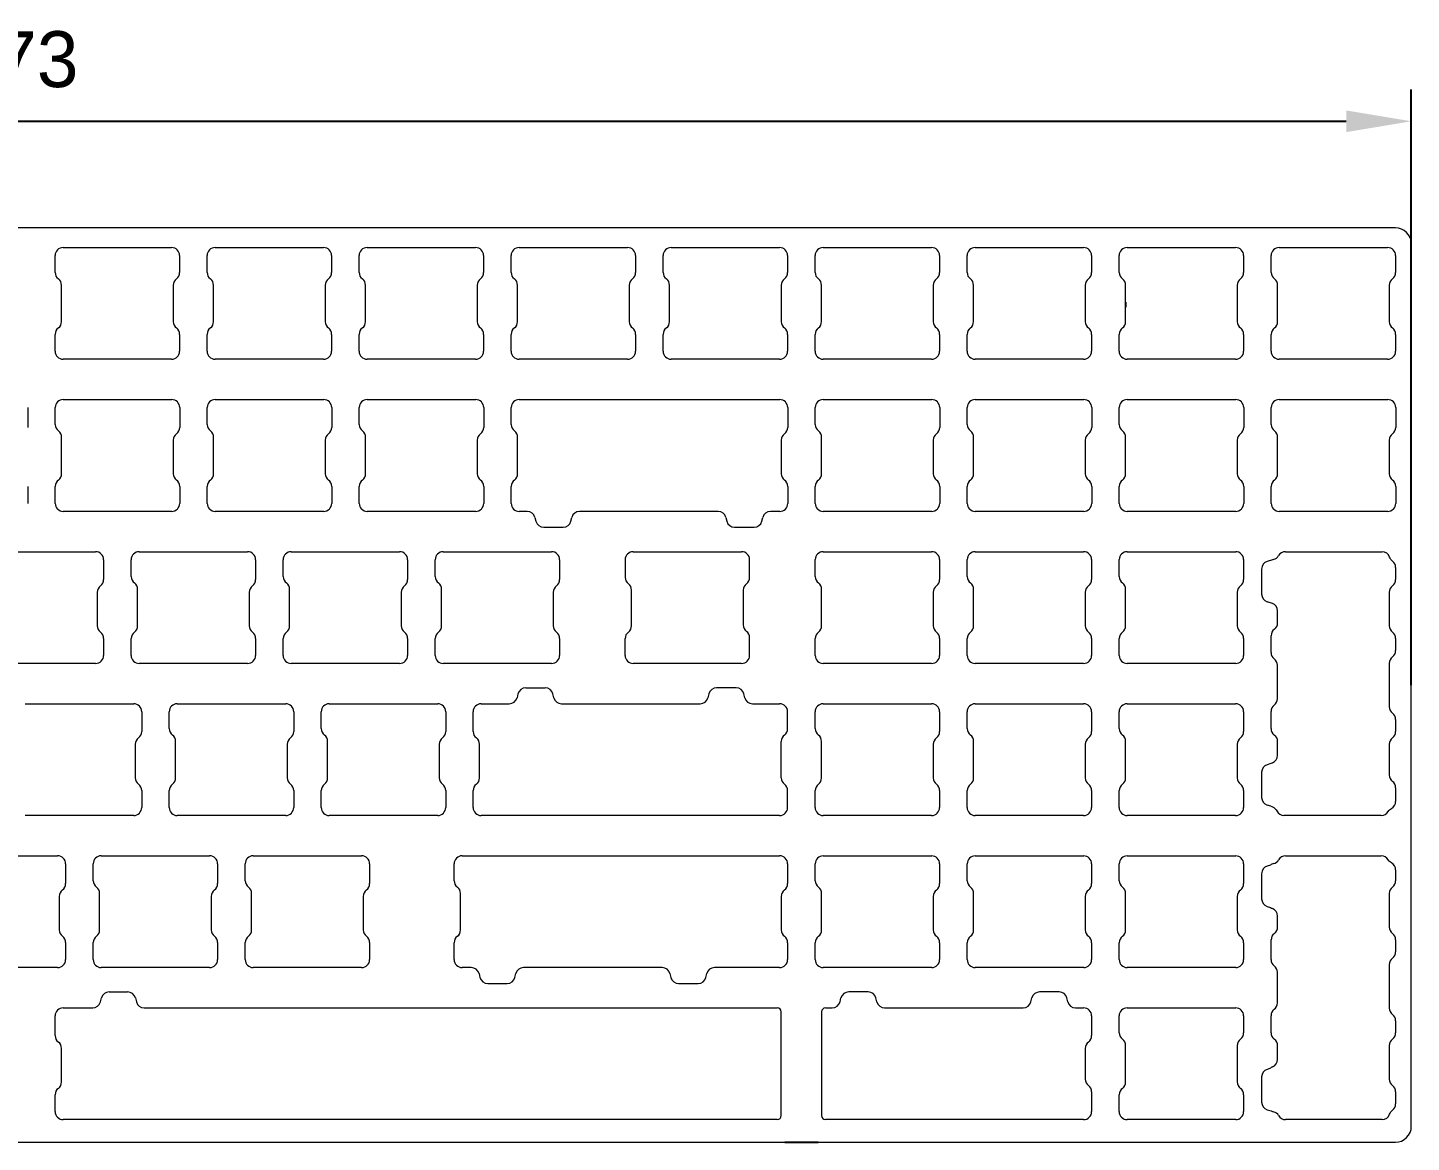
# Model space of a CAD drawing. Header units: millimetres. Extents: x 198 to 380, y 248 to 318.
# Drawn here: x 292.9 to 379.6, y 247.8 to 317.7 of the extents above; entities that cross this region are included whole.
import ezdxf

# ---------------------------------------------------------------- set-up
doc = ezdxf.new("R2010")
doc.units = ezdxf.units.MM
doc.header["$PDSIZE"] = -1
doc.linetypes.add('SLD-实线', pattern=[0])
doc.dimstyles.new('ISO-25', dxfattribs={"dimtxt": 2.5, "dimasz": 2.5, "dimexe": 1.25, "dimexo": 0.625, "dimtad": 1, "dimtxsty": 'Standard', "dimcen": 2.5, "dimadec": 0, "dimazin": 0, "dimtfac": 1, "dimtmove": 0, "dimatfit": 3, "dimfxl": 1, "dimarcsym": 0})

# ---------------------------------------------------------------- blocks, each defined once
blk = doc.blocks.new('*D1')
at = {"color": 0, "lineweight": -2, "transparency": 16777216}
for p, q in [((198.269, 285.957), (198.269, 313.796)), ((379.634, 276.482), (379.634, 313.796)), ((202.349, 311.796), (375.554, 311.796))]:
    blk.add_line(p, q, dxfattribs=at)
at = {"color": 0, "transparency": 16777216}
for points in [[(202.349, 312.476), (202.349, 311.116), (198.269, 311.796)], [(375.554, 312.476), (375.554, 311.116), (379.634, 311.796)]]:
    blk.add_solid(points, dxfattribs=at)
at = {"layer": 'Defpoints', "color": 0, "transparency": 16777216}
for p in [(379.634, 311.796), (198.269, 285.957), (379.634, 276.482)]:
    blk.add_point(p, dxfattribs=at)
at = {"color": 0, "transparency": 16777216, "insert": (288.952, 315.362), "char_height": 3.5, "attachment_point": 5}
blk.add_mtext('362,73', dxfattribs=at)

msp = doc.modelspace()

# ---------------------------------------------------------------- linework, layer by layer
at = {"color": 7, "linetype": 'SLD-实线', "lineweight": 15}
for p, q in [((378.6338, 305.1198), (199.2694, 305.1198)), ((295.1506, 303.889), (301.9502, 303.889)), ((304.6756, 303.889), (311.4752, 303.889)), ((314.2006, 303.889), (321.0002, 303.889)), ((323.7256, 303.889), (330.5252, 303.889)), ((333.2506, 303.889), (340.0502, 303.889)), ((342.7756, 303.889), (349.5752, 303.889)), ((352.3006, 303.889), (359.1002, 303.889)), ((361.8256, 303.889), (368.6252, 303.889)), ((371.3506, 303.889), (378.1502, 303.889)), ((379.6338, 248.8448), (379.6338, 304.1198)), ((294.6506, 302.3291), (294.6506, 303.389)), ((302.4502, 303.389), (302.4502, 302.3291)), ((304.1756, 302.3291), (304.1756, 303.389)), ((311.9752, 303.389), (311.9752, 302.3291)), ((313.7006, 302.3291), (313.7006, 303.389)), ((321.5002, 303.389), (321.5002, 302.3291)), ((323.2256, 302.3291), (323.2256, 303.389)), ((331.0252, 303.389), (331.0252, 302.3291)), ((332.7506, 302.3291), (332.7506, 303.389)), ((340.5502, 303.389), (340.5502, 302.3291)), ((342.2756, 302.3291), (342.2756, 303.389)), ((350.0752, 303.389), (350.0752, 302.3291)), ((351.8006, 302.3291), (351.8006, 303.389)), ((359.6002, 303.389), (359.6002, 302.3291)), ((361.3256, 302.3291), (361.3256, 303.389)), ((369.1252, 303.389), (369.1252, 302.3291)), ((370.8506, 302.3291), (370.8506, 303.389)), ((378.6502, 303.389), (378.6502, 302.3291)), ((295.0512, 299.2499), (295.0512, 301.5287)), ((302.0496, 301.5287), (302.0496, 299.2499)), ((304.5762, 299.2499), (304.5762, 301.5287)), ((311.5746, 301.5287), (311.5746, 299.2499)), ((314.1012, 299.2499), (314.1012, 301.5287)), ((321.0996, 301.5287), (321.0996, 299.2499)), ((323.6262, 299.2499), (323.6262, 301.5287)), ((330.6246, 301.5287), (330.6246, 299.2499)), ((333.1512, 299.2499), (333.1512, 301.5287)), ((340.1496, 301.5287), (340.1496, 299.2499)), ((342.6762, 299.2499), (342.6762, 301.5287)), ((349.6746, 301.5287), (349.6746, 299.2499)), ((352.2012, 299.2499), (352.2012, 301.5287)), ((359.1996, 301.5287), (359.1996, 299.2499)), ((361.7262, 300.4755), (361.7262, 301.5287)), ((368.7246, 301.5287), (368.7246, 299.2499)), ((371.2512, 299.2499), (371.2512, 301.5287)), ((378.2496, 301.5287), (378.2496, 299.2499)), ((361.7262, 299.2499), (361.7262, 300.1631)), ((294.6506, 297.389), (294.6506, 298.4495)), ((302.4502, 298.4495), (302.4502, 297.389)), ((304.1756, 297.389), (304.1756, 298.4495)), ((311.9752, 298.4495), (311.9752, 297.389)), ((313.7006, 297.389), (313.7006, 298.4495)), ((321.5002, 298.4495), (321.5002, 297.389)), ((323.2256, 297.389), (323.2256, 298.4495)), ((331.0252, 298.4495), (331.0252, 297.389)), ((332.7506, 297.389), (332.7506, 298.4495)), ((340.5502, 298.4495), (340.5502, 297.389)), ((342.2756, 297.389), (342.2756, 298.4495)), ((350.0752, 298.4495), (350.0752, 297.389)), ((351.8006, 297.389), (351.8006, 298.4495)), ((359.6002, 298.4495), (359.6002, 297.389)), ((361.3256, 297.389), (361.3256, 298.4495)), ((369.1252, 298.4495), (369.1252, 297.389)), ((370.8506, 297.389), (370.8506, 298.4495)), ((378.6502, 298.4495), (378.6502, 297.389)), ((301.9502, 296.889), (295.1506, 296.889)), ((311.4752, 296.889), (304.6756, 296.889)), ((321.0002, 296.889), (314.2006, 296.889)), ((330.5252, 296.889), (323.7256, 296.889)), ((340.0502, 296.889), (333.2506, 296.889)), ((349.5752, 296.889), (342.7756, 296.889)), ((359.1002, 296.889), (352.3006, 296.889)), ((368.6252, 296.889), (361.8256, 296.889)), ((378.1502, 296.889), (371.3506, 296.889)), ((295.1549, 294.3644), (301.9545, 294.3644)), ((304.6799, 294.3644), (311.4795, 294.3644)), ((314.2049, 294.3644), (321.0045, 294.3644)), ((323.7299, 294.3644), (340.0545, 294.3644)), ((342.7799, 294.3644), (349.5795, 294.3644)), ((352.3049, 294.3644), (359.1045, 294.3644)), ((361.8299, 294.3644), (368.6295, 294.3644)), ((371.3549, 294.3644), (378.1545, 294.3644)), ((292.9295, 293.8645), (292.9295, 292.624)), ((294.6549, 292.8045), (294.6549, 293.8644)), ((302.4545, 293.8644), (302.4545, 292.624)), ((304.1799, 292.8045), (304.1799, 293.8645)), ((311.9795, 293.8644), (311.9795, 292.624)), ((313.7049, 292.8045), (313.7049, 293.8645)), ((321.5045, 293.8644), (321.5045, 292.624)), ((323.2299, 292.8045), (323.2299, 293.8644)), ((340.5545, 293.8644), (340.5545, 292.624)), ((342.2799, 292.8045), (342.2799, 293.8645)), ((350.0795, 293.8644), (350.0795, 292.624)), ((351.8049, 292.8045), (351.8049, 293.8644)), ((359.6045, 293.8644), (359.6045, 292.624)), ((361.3299, 292.8045), (361.3299, 293.8645)), ((369.1295, 293.8645), (369.1295, 292.624)), ((370.8549, 292.8045), (370.8549, 293.8645)), ((378.6545, 293.8644), (378.6545, 292.624)), ((295.0555, 289.7254), (295.0555, 292.0041)), ((302.0555, 291.8248), (302.0555, 289.7245)), ((304.5805, 289.7254), (304.5805, 292.0041)), ((311.5805, 291.8248), (311.5805, 289.7245)), ((314.1055, 289.7254), (314.1055, 292.0041)), ((321.1055, 291.8248), (321.1055, 289.7245)), ((323.6305, 289.7254), (323.6305, 292.0041)), ((340.1555, 291.8248), (340.1555, 289.7245)), ((342.6805, 289.7254), (342.6805, 292.0041)), ((349.6805, 291.8248), (349.6805, 289.7245)), ((352.2055, 289.7254), (352.2055, 292.0041)), ((359.2055, 291.8248), (359.2055, 289.7245)), ((361.7305, 289.7254), (361.7305, 292.0041)), ((368.7305, 291.8248), (368.7305, 289.7245)), ((371.2555, 289.7254), (371.2555, 292.0041)), ((378.2555, 291.8248), (378.2555, 289.7245)), ((292.9295, 288.9253), (292.9295, 287.8644)), ((294.6549, 287.8644), (294.6549, 288.9249)), ((302.4545, 288.9253), (302.4545, 287.8644)), ((304.1799, 287.8644), (304.1799, 288.9249)), ((311.9795, 288.9253), (311.9795, 287.8644)), ((313.7049, 287.8644), (313.7049, 288.9249)), ((321.5045, 288.9253), (321.5045, 287.8644)), ((323.2299, 287.8644), (323.2299, 288.9249)), ((340.5545, 288.9253), (340.5545, 287.8644)), ((342.2799, 287.8644), (342.2799, 288.9249)), ((350.0795, 288.9253), (350.0795, 287.8644)), ((351.8049, 287.8644), (351.8049, 288.9249)), ((359.6045, 288.9253), (359.6045, 287.8644)), ((361.3299, 287.8644), (361.3299, 288.9249)), ((369.1295, 288.9253), (369.1295, 287.8644)), ((370.8549, 287.8644), (370.8549, 288.9249)), ((378.6545, 288.9253), (378.6545, 287.8644)), ((301.9545, 287.3644), (295.1549, 287.3644)), ((311.4795, 287.3644), (304.6799, 287.3644)), ((321.0045, 287.3644), (314.2049, 287.3644)), ((324.2338, 287.3642), (323.7304, 287.3644)), ((336.1984, 287.3644), (327.5146, 287.3644)), ((340.0541, 287.3644), (339.4792, 287.3642)), ((349.5795, 287.3644), (342.7799, 287.3644)), ((359.1045, 287.3644), (352.3049, 287.3644)), ((368.6295, 287.3644), (361.8299, 287.3644)), ((378.1545, 287.3644), (371.3549, 287.3644)), ((324.7187, 286.9855), (324.7794, 286.7427)), ((325.2644, 286.364), (326.4837, 286.364)), ((326.9687, 286.7427), (327.0295, 286.9857)), ((336.6835, 286.9857), (336.7442, 286.7427)), ((337.2293, 286.364), (338.4485, 286.364)), ((338.9336, 286.7427), (338.9943, 286.9855)), ((290.3897, 284.8371), (297.1893, 284.8371)), ((299.9147, 284.8371), (306.7143, 284.8371)), ((309.4397, 284.8371), (316.2393, 284.8371)), ((318.9647, 284.8371), (325.7643, 284.8371)), ((330.8698, 284.839), (337.6698, 284.839)), ((342.7769, 284.8389), (349.5764, 284.8389)), ((352.3019, 284.8389), (359.1014, 284.8389)), ((361.8268, 284.8389), (368.6264, 284.8389)), ((371.7514, 284.839), (377.8008, 284.839)), ((297.6892, 284.3371), (297.6892, 283.0967)), ((299.4147, 283.2772), (299.4147, 284.3371)), ((307.2142, 284.3371), (307.2142, 283.0967)), ((308.9397, 283.2772), (308.9397, 284.3371)), ((316.7392, 284.3371), (316.7392, 283.0967)), ((318.4647, 283.2772), (318.4647, 284.3371)), ((326.2642, 284.3371), (326.2642, 283.0967)), ((330.3698, 284.339), (330.3698, 283.2289)), ((338.1698, 283.2289), (338.1698, 284.339)), ((342.2769, 283.2789), (342.2769, 284.3389)), ((350.0764, 284.3389), (350.0764, 283.0985)), ((351.8019, 283.2789), (351.8019, 284.3389)), ((359.6014, 284.3388), (359.6014, 283.0985)), ((361.3269, 283.2789), (361.3269, 284.3389)), ((369.1264, 284.3388), (369.1264, 283.0985)), ((370.2514, 283.7537), (370.2514, 282.1804)), ((370.9315, 284.3313), (370.6056, 284.2319)), ((378.6515, 283.849), (378.6515, 283.0997)), ((297.2903, 282.2975), (297.2903, 280.1971)), ((299.8153, 280.198), (299.8153, 282.4768)), ((306.8153, 282.2975), (306.8153, 280.1971)), ((309.3403, 280.198), (309.3403, 282.4768)), ((316.3403, 282.2975), (316.3403, 280.1971)), ((318.8653, 280.198), (318.8653, 282.4768)), ((325.8653, 282.2975), (325.8653, 280.1971)), ((330.7698, 280.1987), (330.7698, 282.4289)), ((337.7698, 282.4289), (337.7698, 280.2487)), ((342.6774, 280.1998), (342.6774, 282.4785)), ((349.6774, 282.2992), (349.6774, 280.1989)), ((352.2024, 280.1998), (352.2024, 282.4785)), ((359.2024, 282.2992), (359.2024, 280.1989)), ((361.7274, 280.1998), (361.7274, 282.4785)), ((368.7274, 282.2992), (368.7274, 280.1989)), ((378.2515, 282.2997), (378.2515, 280.1991)), ((370.9315, 281.6027), (370.6056, 281.7021)), ((371.2514, 280.3789), (371.2514, 281.1363)), ((297.6892, 279.3979), (297.6892, 278.3371)), ((299.4147, 278.3371), (299.4147, 279.3976)), ((307.2142, 279.3979), (307.2142, 278.3371)), ((308.9397, 278.3371), (308.9397, 279.3976)), ((316.7392, 279.3979), (316.7392, 278.3371)), ((318.4647, 278.3371), (318.4647, 279.3976)), ((326.2642, 279.3979), (326.2642, 278.3371)), ((330.3698, 278.3386), (330.3698, 279.3987)), ((338.1698, 278.3386), (338.1698, 279.4487)), ((342.2769, 278.3388), (342.2769, 279.3993)), ((350.0764, 279.3997), (350.0764, 278.3388)), ((351.8019, 278.3388), (351.8019, 279.3993)), ((359.6014, 279.3997), (359.6014, 278.3388)), ((361.3269, 278.3388), (361.3269, 279.3993)), ((369.1264, 279.3997), (369.1264, 278.3388)), ((370.8457, 278.5167), (370.85, 279.5708)), ((378.6515, 279.3991), (378.6515, 278.6494)), ((297.1892, 277.8371), (290.3897, 277.8371)), ((306.7142, 277.8371), (299.9147, 277.8371)), ((316.2392, 277.8371), (309.4397, 277.8371)), ((325.7642, 277.8371), (318.9647, 277.8371)), ((337.6698, 277.8386), (330.8698, 277.8386)), ((349.5764, 277.8388), (342.7768, 277.8388)), ((359.1014, 277.8388), (352.3018, 277.8388)), ((368.6264, 277.8388), (361.8269, 277.8388)), ((371.2438, 275.6264), (371.2438, 277.7257)), ((378.2515, 277.8494), (378.2515, 275.1248)), ((323.653, 275.9352), (323.5924, 275.6926)), ((324.1381, 276.3139), (325.3573, 276.3139)), ((325.903, 275.6926), (325.8424, 275.9352)), ((335.618, 275.9352), (335.5574, 275.6926)), ((337.3223, 276.3139), (336.1031, 276.3139)), ((337.868, 275.6926), (337.8074, 275.9352)), ((292.7735, 275.3145), (299.5731, 275.3145)), ((302.2985, 275.3145), (309.0981, 275.3145)), ((311.8235, 275.3145), (318.6231, 275.3145)), ((321.3448, 275.3139), (323.1073, 275.3139)), ((326.3881, 275.3139), (335.0723, 275.3139)), ((338.3531, 275.3139), (340.0514, 275.3139)), ((342.7758, 275.3136), (349.5753, 275.3136)), ((352.3008, 275.3136), (359.1003, 275.3136)), ((361.8258, 275.3136), (368.6253, 275.3136)), ((300.073, 274.8145), (300.073, 273.5741)), ((301.7985, 273.7546), (301.7985, 274.8145)), ((309.598, 274.8145), (309.598, 273.5741)), ((311.3235, 273.7546), (311.3235, 274.8145)), ((319.123, 274.8145), (319.123, 273.5741)), ((320.8448, 273.5742), (320.8448, 274.8139)), ((340.5514, 273.7538), (340.5514, 274.8139)), ((342.2758, 273.7537), (342.2758, 274.8136)), ((350.0753, 274.8136), (350.0753, 273.5732)), ((351.8008, 273.7537), (351.8008, 274.8136)), ((359.6003, 274.8136), (359.6003, 273.5732)), ((361.3258, 273.7537), (361.3258, 274.8136)), ((369.1253, 274.8136), (369.1253, 273.5732)), ((370.8437, 273.7562), (370.8437, 274.8263)), ((378.6515, 274.3248), (378.6515, 273.5748)), ((299.6741, 272.7749), (299.6741, 270.6745)), ((302.1991, 270.6754), (302.1991, 272.9541)), ((309.1991, 272.7749), (309.1991, 270.6745)), ((311.7241, 270.6754), (311.7241, 272.9541)), ((318.7241, 272.7749), (318.7241, 270.6745)), ((321.2443, 270.6736), (321.2443, 272.7746)), ((340.1514, 270.6739), (340.1514, 272.9538)), ((342.6764, 270.6745), (342.6764, 272.9533)), ((349.6764, 272.774), (349.6764, 270.6736)), ((352.2014, 270.6745), (352.2014, 272.9533)), ((359.2014, 272.774), (359.2014, 270.6736)), ((361.7264, 270.6745), (361.7264, 272.9533)), ((368.7264, 272.774), (368.7264, 270.6736)), ((371.2514, 272.0839), (371.2514, 272.9504)), ((378.2515, 272.7749), (378.2515, 270.854)), ((370.8361, 271.5682), (370.6056, 271.498)), ((370.2514, 271.0197), (370.2514, 269.4464)), ((300.073, 269.8753), (300.073, 268.8144)), ((301.7985, 268.8145), (301.7985, 269.875)), ((309.598, 269.8753), (309.598, 268.8144)), ((311.3235, 268.8145), (311.3235, 269.875)), ((319.123, 269.8753), (319.123, 268.8145)), ((320.8448, 268.8138), (320.8448, 269.874)), ((340.5514, 268.8138), (340.5514, 269.8739)), ((342.2758, 268.8136), (342.2758, 269.8741)), ((350.0753, 269.8744), (350.0753, 268.8136)), ((351.8008, 268.8136), (351.8008, 269.8741)), ((359.6003, 269.8744), (359.6003, 268.8135)), ((361.3258, 268.8136), (361.3258, 269.8741)), ((369.1253, 269.8744), (369.1253, 268.8136)), ((378.6515, 270.0541), (378.6515, 269.1997)), ((370.8361, 268.8979), (370.6056, 268.9681)), ((299.5731, 268.3145), (292.7735, 268.3145)), ((309.0981, 268.3145), (302.2985, 268.3145)), ((318.623, 268.3145), (311.8235, 268.3145)), ((340.0514, 268.3138), (321.3448, 268.3138)), ((349.5753, 268.3136), (342.7758, 268.3136)), ((359.1003, 268.3136), (352.3008, 268.3136)), ((368.6253, 268.3136), (361.8258, 268.3136)), ((377.7515, 268.3148), (371.653, 268.3148)), ((288.0089, 265.7895), (294.8084, 265.7895)), ((297.5339, 265.7895), (304.3334, 265.7895)), ((307.0589, 265.7895), (313.8584, 265.7895)), ((320.1542, 265.7889), (340.0515, 265.7889)), ((342.7778, 265.7875), (349.5774, 265.7875)), ((352.3028, 265.7875), (359.1024, 265.7875)), ((361.8278, 265.7875), (368.6273, 265.7875)), ((371.7514, 265.7889), (377.7515, 265.7889)), ((295.3084, 265.2895), (295.3084, 264.0491)), ((297.0339, 264.2296), (297.0339, 265.2896)), ((304.8334, 265.2895), (304.8334, 264.0491)), ((306.5589, 264.2296), (306.5589, 265.2895)), ((314.3584, 265.2895), (314.3584, 264.0491)), ((319.6542, 264.2295), (319.6542, 265.2889)), ((340.5515, 265.2889), (340.5515, 264.0497)), ((342.2778, 264.2276), (342.2778, 265.2875)), ((350.0773, 265.2875), (350.0773, 264.0471)), ((351.8028, 264.2276), (351.8028, 265.2875)), ((359.6023, 265.2875), (359.6023, 264.0471)), ((361.3278, 264.2276), (361.3278, 265.2875)), ((369.1273, 265.2875), (369.1273, 264.0471)), ((370.2514, 264.6702), (370.2514, 263.0969)), ((370.8038, 265.2089), (370.6056, 265.1485)), ((378.6515, 264.9042), (378.6515, 264.2295)), ((294.9095, 263.2499), (294.9095, 261.1496)), ((297.4345, 261.1505), (297.4345, 263.4292)), ((304.4345, 263.2499), (304.4345, 261.1496)), ((306.9595, 261.1505), (306.9595, 263.4292)), ((313.9595, 263.2499), (313.9595, 261.1496)), ((320.0542, 261.1491), (320.0542, 263.4295)), ((340.1515, 263.2497), (340.1515, 261.1491)), ((342.6784, 261.1484), (342.6784, 263.4271)), ((349.6784, 263.2479), (349.6784, 261.1475)), ((352.2034, 261.1484), (352.2034, 263.4271)), ((359.2034, 263.2479), (359.2034, 261.1475)), ((361.7284, 261.1484), (361.7284, 263.4271)), ((368.7284, 263.2479), (368.7284, 261.1475)), ((378.2515, 263.4295), (378.2515, 261.3289)), ((370.6056, 262.6186), (370.8038, 262.5582)), ((371.2514, 261.3291), (371.2514, 262.0193)), ((295.3084, 260.3504), (295.3084, 259.2895)), ((297.0339, 259.2895), (297.0339, 260.35)), ((304.8334, 260.3504), (304.8334, 259.2895)), ((306.5589, 259.2895), (306.5589, 260.35)), ((314.3584, 260.3504), (314.3584, 259.2895)), ((319.6542, 259.2889), (319.6542, 260.3491)), ((340.5515, 260.3491), (340.5515, 259.289)), ((342.2778, 259.2875), (342.2778, 260.348)), ((350.0773, 260.3483), (350.0773, 259.2874)), ((351.8028, 259.2875), (351.8028, 260.348)), ((359.6023, 260.3483), (359.6023, 259.2874)), ((361.3278, 259.2875), (361.3278, 260.348)), ((369.1273, 260.3483), (369.1273, 259.2874)), ((370.8449, 259.2851), (370.85, 260.5195)), ((378.6515, 260.5289), (378.6515, 259.7793)), ((294.8084, 258.7895), (288.0089, 258.7895)), ((304.3334, 258.7895), (297.5339, 258.7895)), ((313.8584, 258.7895), (307.0589, 258.7895)), ((320.7261, 258.789), (320.1542, 258.789)), ((321.2112, 258.4102), (321.2718, 258.1677)), ((323.4612, 258.1677), (323.5218, 258.4102)), ((332.691, 258.789), (324.0069, 258.789)), ((333.176, 258.4102), (333.2367, 258.1677)), ((335.426, 258.1677), (335.4867, 258.4102)), ((340.0515, 258.789), (335.9717, 258.789)), ((349.5773, 258.7875), (342.7778, 258.7875)), ((359.1023, 258.7875), (352.3028, 258.7875)), ((368.6273, 258.7875), (361.8278, 258.7875)), ((371.2438, 256.5764), (371.2438, 258.4951)), ((378.2515, 258.9793), (378.2515, 256.2546)), ((321.7569, 257.789), (322.9761, 257.789)), ((333.7217, 257.789), (334.941, 257.789)), ((297.4863, 256.6348), (297.556, 256.8943)), ((298.0389, 257.2646), (299.1937, 257.2646)), ((299.6766, 256.8943), (299.7463, 256.6348)), ((343.8337, 256.6433), (343.8942, 256.8853)), ((345.5985, 257.2641), (344.3793, 257.2641)), ((346.1441, 256.6433), (346.0836, 256.8853)), ((355.7986, 256.6433), (355.8591, 256.8853)), ((357.5634, 257.2641), (356.3441, 257.2641)), ((358.1089, 256.6433), (358.0484, 256.8853)), ((295.1512, 256.2646), (297.0034, 256.2646)), ((300.2292, 256.2646), (339.903, 256.2646)), ((340.153, 249.5145), (340.153, 256.0146)), ((342.6749, 256.0146), (342.6749, 249.5145)), ((342.9249, 256.2646), (343.3487, 256.2646)), ((346.6292, 256.2646), (355.3135, 256.2646)), ((358.594, 256.2646), (359.1015, 256.2646)), ((361.8263, 256.2646), (368.6265, 256.2646)), ((294.6512, 254.5247), (294.6512, 255.7646)), ((359.6015, 255.7646), (359.6015, 254.5247)), ((361.3263, 254.7045), (361.3263, 255.7646)), ((369.1265, 255.7646), (369.1265, 254.7045)), ((370.8437, 254.7061), (370.8437, 255.7763)), ((378.6515, 255.4546), (378.6515, 254.7046)), ((295.0512, 251.6241), (295.0512, 253.7247)), ((359.2015, 253.7247), (359.2015, 251.8039)), ((361.7262, 251.6241), (361.7262, 253.9045)), ((368.7265, 253.9045), (368.7265, 251.6241)), ((371.2514, 253.034), (371.2514, 253.9004)), ((378.2515, 253.9046), (378.2515, 251.804)), ((370.7675, 252.4638), (370.6056, 252.4145)), ((370.2514, 251.9362), (370.2514, 250.3629)), ((294.6512, 249.7645), (294.6512, 250.8241)), ((359.6015, 251.0039), (359.6015, 249.7645)), ((361.3263, 249.7645), (361.3263, 250.8241)), ((369.1265, 250.8241), (369.1265, 249.7645)), ((378.6515, 251.004), (378.6515, 250.2549)), ((370.6056, 249.8847), (370.8597, 249.8072)), ((339.903, 249.2645), (295.1512, 249.2645)), ((359.1015, 249.2645), (342.9249, 249.2645)), ((368.6265, 249.2645), (361.8263, 249.2645)), ((377.8007, 249.2648), (371.7514, 249.2648)), ((278.0629, 247.8448), (340.3702, 247.8448)), ((342.4702, 247.8448), (378.6338, 247.8448))]:
    msp.add_line(p, q, dxfattribs=at)
for p, q in [((361.7262, 300.4755), (361.7262, 300.1631)), ((340.3702, 247.8448), (342.4702, 247.8448))]:
    msp.add_line(p, q)
for centre, radius, start, end in [((378.6338, 304.1198), 1, 0, 90), ((295.1506, 303.389), 0.5, 90.000185, 179.99862), ((301.9502, 303.389), 0.5, 0.001713, 89.998619), ((304.6756, 303.389), 0.5, 90.000185, 179.99586), ((311.4752, 303.389), 0.5, 0.000186, 89.998619), ((314.2006, 303.389), 0.5, 90.000185, 179.99862), ((321.0002, 303.389), 0.5, 0.000186, 89.998619), ((323.7256, 303.389), 0.5, 90.000185, 179.99862), ((330.5252, 303.389), 0.5, 0.001713, 89.995856), ((333.2506, 303.389), 0.5, 90.000185, 179.99862), ((340.0502, 303.389), 0.5, 0.000186, 89.995856), ((342.7756, 303.389), 0.5, 90.000185, 179.99586), ((349.5752, 303.389), 0.5, 0.001713, 89.995856), ((352.3006, 303.389), 0.5, 90.001707, 179.99586), ((359.1002, 303.389), 0.5, 0.000186, 89.998619), ((361.8256, 303.389), 0.5, 90.001707, 179.99586), ((368.6252, 303.389), 0.5, 0.000186, 89.995856), ((371.3506, 303.389), 0.5, 90.000185, 179.99862), ((378.1502, 303.389), 0.5, 0.000186, 89.995856), ((295.1506, 302.3291), 0.5, 180, 233.17154), ((294.5512, 301.5287), 0.5, 0, 53.17154), ((302.5496, 301.5287), 0.5, 126.82846, 180), ((301.9502, 302.3291), 0.5, 306.82846, 0), ((304.6756, 302.3291), 0.5, 180, 233.17154), ((304.0762, 301.5287), 0.5, 0, 53.17154), ((312.0746, 301.5287), 0.5, 126.82846, 180), ((311.4752, 302.3291), 0.5, 306.82846, 0), ((314.2006, 302.3291), 0.5, 180, 233.17154), ((313.6012, 301.5287), 0.5, 0, 53.17154), ((321.5996, 301.5287), 0.5, 126.82846, 180), ((321.0002, 302.3291), 0.5, 306.82846, 0), ((323.7256, 302.3291), 0.5, 180, 233.17154), ((323.1262, 301.5287), 0.5, 0, 53.17154), ((331.1246, 301.5287), 0.5, 126.82846, 180), ((330.5252, 302.3291), 0.5, 306.82846, 0), ((333.2506, 302.3291), 0.5, 180, 233.17154), ((332.6512, 301.5287), 0.5, 0, 53.17154), ((340.6496, 301.5287), 0.5, 126.82846, 180), ((340.0502, 302.3291), 0.5, 306.82846, 0), ((342.7756, 302.3291), 0.5, 180, 233.17154), ((342.1762, 301.5287), 0.5, 0, 53.17154), ((350.1746, 301.5287), 0.5, 126.82846, 180), ((349.5752, 302.3291), 0.5, 306.82846, 0), ((352.3006, 302.3291), 0.5, 180, 233.17154), ((351.7012, 301.5287), 0.5, 0, 53.17154), ((359.6996, 301.5287), 0.5, 126.82846, 180), ((359.1002, 302.3291), 0.5, 306.82846, 0), ((361.8256, 302.3291), 0.5, 180, 233.17154), ((361.2262, 301.5287), 0.5, 0, 53.17154), ((369.2246, 301.5287), 0.5, 126.82846, 180), ((368.6252, 302.3291), 0.5, 306.82846, 0), ((371.3506, 302.3291), 0.5, 180, 233.17154), ((370.7512, 301.5287), 0.5, 0, 53.17154), ((378.7496, 301.5287), 0.5, 126.82846, 180), ((378.1502, 302.3291), 0.5, 306.82846, 0), ((294.5512, 299.2499), 0.5, 306.82846, 0), ((302.5496, 299.2499), 0.5, 180, 233.17154), ((304.0762, 299.2499), 0.5, 306.82846, 0), ((312.0746, 299.2499), 0.5, 180, 233.17154), ((313.6012, 299.2499), 0.5, 306.82846, 0), ((321.5996, 299.2499), 0.5, 180, 233.17154), ((323.1262, 299.2499), 0.5, 306.82846, 0), ((331.1246, 299.2499), 0.5, 180, 233.17154), ((332.6512, 299.2499), 0.5, 306.82846, 0), ((340.6496, 299.2499), 0.5, 180, 233.17154), ((342.1762, 299.2499), 0.5, 306.82846, 0), ((350.1746, 299.2499), 0.5, 180, 233.17154), ((351.7012, 299.2499), 0.5, 306.82846, 0), ((359.6996, 299.2499), 0.5, 180, 233.17154), ((361.2262, 299.2499), 0.5, 306.82846, 0), ((369.2246, 299.2499), 0.5, 180, 233.17154), ((370.7512, 299.2499), 0.5, 306.82846, 0), ((378.7496, 299.2499), 0.5, 180, 233.17154), ((295.1506, 298.4495), 0.5, 126.82846, 180), ((301.9502, 298.4495), 0.5, 0, 53.17154), ((304.6756, 298.4495), 0.5, 126.82846, 180), ((311.4752, 298.4495), 0.5, 0, 53.17154), ((314.2006, 298.4495), 0.5, 126.82846, 180), ((321.0002, 298.4495), 0.5, 0, 53.17154), ((323.7256, 298.4495), 0.5, 126.82846, 180), ((330.5252, 298.4495), 0.5, 0, 53.17154), ((333.2506, 298.4495), 0.5, 126.82846, 180), ((340.0502, 298.4495), 0.5, 0, 53.17154), ((342.7756, 298.4495), 0.5, 126.82846, 180), ((349.5752, 298.4495), 0.5, 0, 53.17154), ((352.3006, 298.4495), 0.5, 126.82846, 180), ((359.1002, 298.4495), 0.5, 0, 53.17154), ((361.8256, 298.4495), 0.5, 126.82846, 180), ((368.6252, 298.4495), 0.5, 0, 53.17154), ((371.3506, 298.4495), 0.5, 126.82846, 180), ((378.1502, 298.4495), 0.5, 0, 53.17154), ((295.1506, 297.389), 0.5, 180.001706, 269.995863), ((301.9502, 297.389), 0.5, 270.000185, 359.998621), ((304.6756, 297.389), 0.5, 180.000142, 269.998621), ((311.4752, 297.389), 0.5, 270.000185, 359.998621), ((314.2006, 297.389), 0.5, 180.000142, 269.995863), ((321.0002, 297.389), 0.5, 270.000185, 359.998621), ((323.7256, 297.389), 0.5, 180.001706, 269.995863), ((330.5252, 297.389), 0.5, 270.000185, 359.995864), ((333.2506, 297.389), 0.5, 180.000142, 269.998621), ((340.0502, 297.389), 0.5, 270.000185, 359.998621), ((342.7756, 297.389), 0.5, 180.000142, 269.998621), ((349.5752, 297.389), 0.5, 270.000185, 359.995864), ((352.3006, 297.389), 0.5, 180.000142, 269.998621), ((359.1002, 297.389), 0.5, 270.000185, 359.995864), ((361.8256, 297.389), 0.5, 180.000142, 269.998621), ((368.6252, 297.389), 0.5, 270.000185, 359.995864), ((371.3506, 297.389), 0.5, 180.001706, 269.995863), ((378.1502, 297.389), 0.5, 270.000185, 359.998621), ((295.1549, 293.8644), 0.5, 90.000185, 179.99862), ((301.9545, 293.8644), 0.5, 0.000186, 89.998619), ((304.6799, 293.8644), 0.5, 90.000185, 179.99586), ((311.4795, 293.8644), 0.5, 0.000186, 89.998619), ((314.2049, 293.8644), 0.5, 90.001707, 179.99586), ((321.0045, 293.8644), 0.5, 0.000186, 89.998619), ((323.7299, 293.8644), 0.5, 90.000185, 179.99862), ((340.0545, 293.8644), 0.5, 0.000186, 89.998619), ((342.7799, 293.8644), 0.5, 90.001707, 179.99586), ((349.5795, 293.8644), 0.5, 0.000186, 89.998619), ((352.3049, 293.8644), 0.5, 90.000185, 179.99862), ((359.1045, 293.8644), 0.5, 0.000186, 89.998619), ((361.8299, 293.8644), 0.5, 90.000185, 179.99586), ((368.6295, 293.8644), 0.5, 0.001713, 89.995856), ((371.3549, 293.8644), 0.5, 90.001707, 179.99586), ((378.1545, 293.8644), 0.5, 0.000186, 89.998619), ((295.1549, 292.8045), 0.5, 180, 233.17154), ((294.5555, 292.0041), 0.5, 0, 53.17154), ((302.5555, 291.8248), 0.5, 126.945686, 180), ((301.9545, 292.624), 0.5, 306.945686, 0), ((304.6799, 292.8045), 0.5, 180, 233.17154), ((304.0805, 292.0041), 0.5, 0, 53.17154), ((312.0805, 291.8248), 0.5, 126.945686, 180), ((311.4795, 292.624), 0.5, 306.945686, 360), ((314.2049, 292.8045), 0.5, 180, 233.17154), ((313.6055, 292.0041), 0.5, 0, 53.17154), ((321.6055, 291.8248), 0.5, 126.945686, 180), ((321.0045, 292.624), 0.5, 306.945686, 360), ((323.7299, 292.8045), 0.5, 180, 233.17154), ((323.1305, 292.0041), 0.5, 0, 53.17154), ((340.6555, 291.8248), 0.5, 126.945686, 180), ((340.0545, 292.624), 0.5, 306.945686, 0), ((342.7799, 292.8045), 0.5, 180, 233.17154), ((342.1805, 292.0041), 0.5, 0, 53.17154), ((350.1805, 291.8248), 0.5, 126.945686, 180), ((349.5795, 292.624), 0.5, 306.945686, 360), ((352.3049, 292.8045), 0.5, 180, 233.17154), ((351.7055, 292.0041), 0.5, 0, 53.17154), ((359.7055, 291.8248), 0.5, 126.945686, 180), ((359.1045, 292.624), 0.5, 306.945686, 0), ((361.8299, 292.8045), 0.5, 180, 233.17154), ((361.2305, 292.0041), 0.5, 0, 53.17154), ((369.2305, 291.8248), 0.5, 126.945686, 180), ((368.6295, 292.624), 0.5, 306.945686, 0), ((371.3549, 292.8045), 0.5, 180, 233.17154), ((370.7555, 292.0041), 0.5, 0, 53.17154), ((378.7555, 291.8248), 0.5, 126.945686, 180), ((378.1545, 292.624), 0.5, 306.945686, 360), ((294.5555, 289.7254), 0.5, 306.82846, 0), ((302.5555, 289.7245), 0.5, 180, 233.054314), ((304.0805, 289.7254), 0.5, 306.82846, 0), ((312.0805, 289.7245), 0.5, 180, 233.054314), ((313.6055, 289.7254), 0.5, 306.82846, 0), ((321.6055, 289.7245), 0.5, 180, 233.054314), ((323.1305, 289.7254), 0.5, 306.82846, 0), ((340.6555, 289.7245), 0.5, 180, 233.054314), ((342.1805, 289.7254), 0.5, 306.82846, 0), ((350.1805, 289.7245), 0.5, 180, 233.054314), ((351.7055, 289.7254), 0.5, 306.82846, 0), ((359.7055, 289.7245), 0.5, 180, 233.054314), ((361.2305, 289.7254), 0.5, 306.82846, 0), ((369.2305, 289.7245), 0.5, 180, 233.054314), ((370.7555, 289.7254), 0.5, 306.82846, 0), ((378.7555, 289.7245), 0.5, 180, 233.054314), ((295.1549, 288.9249), 0.5, 126.82846, 180), ((301.9545, 288.9253), 0.5, 0, 53.054314), ((304.6799, 288.9249), 0.5, 126.82846, 180), ((311.4795, 288.9253), 0.5, 0, 53.054314), ((314.2049, 288.9249), 0.5, 126.82846, 180), ((321.0045, 288.9253), 0.5, 0, 53.054314), ((323.7299, 288.9249), 0.5, 126.82846, 180), ((340.0545, 288.9253), 0.5, 0, 53.054314), ((342.7799, 288.9249), 0.5, 126.82846, 180), ((349.5795, 288.9253), 0.5, 0, 53.054314), ((352.3049, 288.9249), 0.5, 126.82846, 180), ((359.1045, 288.9253), 0.5, 0, 53.054314), ((361.8299, 288.9249), 0.5, 126.82846, 180), ((368.6295, 288.9253), 0.5, 0, 53.054314), ((371.3549, 288.9249), 0.5, 126.82846, 180), ((378.1545, 288.9253), 0.5, 0, 53.054314), ((295.1549, 287.8644), 0.5, 180.000142, 269.995863), ((301.9545, 287.8644), 0.5, 270.000185, 359.995864), ((304.6799, 287.8644), 0.5, 180.001706, 269.995863), ((311.4795, 287.8644), 0.5, 270.000185, 359.998621), ((314.2049, 287.8644), 0.5, 180.000142, 269.998621), ((321.0045, 287.8644), 0.5, 270.000185, 359.998621), ((323.7299, 287.8644), 0.5, 180.000056, 270.048862), ((340.0545, 287.8644), 0.5, 269.953104, 0), ((342.7799, 287.8644), 0.5, 180.000142, 269.998621), ((349.5795, 287.8644), 0.5, 270.000185, 359.995864), ((352.3049, 287.8644), 0.5, 180.000142, 269.998621), ((359.1045, 287.8644), 0.5, 270.001711, 359.995864), ((361.8299, 287.8644), 0.5, 180.001706, 269.995863), ((368.6295, 287.8644), 0.5, 270.000185, 359.998621), ((371.3549, 287.8644), 0.5, 180.000142, 269.998621), ((378.1545, 287.8644), 0.5, 270.000185, 359.998621), ((324.2336, 286.8642), 0.5, 14.036243, 89.979567), ((327.5146, 286.8644), 0.5, 90, 165.963757), ((336.1984, 286.8644), 0.5, 14.036243, 90), ((339.4793, 286.8642), 0.5, 90.020328, 165.963757), ((325.2644, 286.864), 0.5, 194.036243, 270), ((326.4837, 286.864), 0.5, 270, 345.963757), ((337.2293, 286.864), 0.5, 194.036243, 270), ((338.4485, 286.864), 0.5, 270, 345.963757), ((297.1892, 284.3371), 0.5, 0.000186, 89.995856), ((299.9147, 284.3371), 0.5, 90.000185, 179.99586), ((306.7142, 284.3371), 0.5, 0.000186, 89.995856), ((309.4397, 284.3371), 0.5, 90.000185, 179.99586), ((316.2392, 284.3371), 0.5, 0.000186, 89.995856), ((318.9647, 284.3371), 0.5, 90.000185, 179.99862), ((325.7642, 284.3371), 0.5, 0.000186, 89.995856), ((330.8698, 284.339), 0.5, 90, 180), ((337.6698, 284.339), 0.5, 0, 90), ((342.7769, 284.3388), 0.5, 90.000185, 179.99586), ((349.5764, 284.3388), 0.5, 0.001713, 89.995856), ((352.3019, 284.3388), 0.5, 90.000185, 179.99862), ((359.1014, 284.3388), 0.5, 0.000186, 89.998619), ((361.8269, 284.3388), 0.5, 90.001707, 179.99586), ((368.6264, 284.3388), 0.5, 0.000186, 89.995856), ((370.8854, 284.8389), 0.5, 283.375657, 330.003701), ((371.7514, 284.339), 0.5, 90, 150.003701), ((377.8008, 284.339), 0.5, 18.061631, 90), ((370.7514, 283.7537), 0.5, 106.954776, 180), ((371.1117, 283.8649), 0.5, 102.78337, 111.115671), ((378.1515, 283.849), 0.5, 0, 53.128373), ((297.7903, 282.2975), 0.5, 126.945686, 180), ((297.1892, 283.0967), 0.5, 306.945686, 0), ((299.9147, 283.2772), 0.5, 180, 233.17154), ((299.3153, 282.4768), 0.5, 0, 53.17154), ((307.3153, 282.2975), 0.5, 126.945686, 180), ((306.7142, 283.0967), 0.5, 306.945686, 0), ((309.4397, 283.2772), 0.5, 180, 233.17154), ((308.8403, 282.4768), 0.5, 0, 53.17154), ((316.8403, 282.2975), 0.5, 126.945686, 180), ((316.2392, 283.0967), 0.5, 306.945686, 0), ((318.9647, 283.2772), 0.5, 180, 233.17154), ((318.3653, 282.4768), 0.5, 0, 53.17154), ((326.3653, 282.2975), 0.5, 126.945686, 180), ((325.7642, 283.0967), 0.5, 306.945686, 0), ((330.8698, 283.2289), 0.5, 180, 233.130102), ((330.2698, 282.4289), 0.5, 0, 53.130102), ((338.2698, 282.4289), 0.5, 126.869898, 180), ((337.6698, 283.2289), 0.5, 306.869898, 0), ((342.7769, 283.2789), 0.5, 180, 233.17154), ((342.1774, 282.4785), 0.5, 0, 53.17154), ((350.1774, 282.2992), 0.5, 126.945686, 180), ((349.5764, 283.0985), 0.5, 306.945686, 360), ((352.3019, 283.2789), 0.5, 180, 233.17154), ((351.7024, 282.4785), 0.5, 0, 53.17154), ((359.7024, 282.2992), 0.5, 126.945686, 180), ((359.1014, 283.0985), 0.5, 306.945686, 0), ((361.8269, 283.2789), 0.5, 180, 233.17154), ((361.2274, 282.4785), 0.5, 0, 53.17154), ((369.2274, 282.2992), 0.5, 126.945686, 180), ((368.6264, 283.0985), 0.5, 306.945686, 360), ((378.7515, 282.2997), 0.5, 126.871627, 180), ((378.1515, 283.0997), 0.5, 306.871627, 0), ((370.7514, 282.1804), 0.5, 180, 253.045224), ((370.7514, 281.1363), 0.5, 0, 68.884742), ((297.7903, 280.1971), 0.5, 180, 233.054314), ((299.3153, 280.198), 0.5, 306.82846, 0), ((307.3153, 280.1971), 0.5, 180, 233.054314), ((308.8403, 280.198), 0.5, 306.82846, 0), ((316.8403, 280.1971), 0.5, 180, 233.054314), ((318.3653, 280.198), 0.5, 306.82846, 0), ((326.3653, 280.1971), 0.5, 180, 233.054314), ((330.2698, 280.1987), 0.5, 306.871627, 0), ((338.2698, 280.2487), 0.5, 180, 233.130102), ((342.1774, 280.1998), 0.5, 306.82846, 0), ((350.1774, 280.1989), 0.5, 180, 233.054314), ((351.7024, 280.1998), 0.5, 306.82846, 0), ((359.7024, 280.1989), 0.5, 180, 233.054314), ((361.2274, 280.1998), 0.5, 306.82846, 0), ((369.2274, 280.1989), 0.5, 180, 233.054314), ((370.7514, 280.3789), 0.5, 306.76857, 0), ((378.7515, 280.1991), 0.5, 180, 233.128373), ((297.1892, 279.3979), 0.5, 0, 53.054314), ((299.9147, 279.3976), 0.5, 126.82846, 180), ((306.7142, 279.3979), 0.5, 0, 53.054314), ((309.4397, 279.3976), 0.5, 126.82846, 180), ((316.2392, 279.3979), 0.5, 0, 53.054314), ((318.9647, 279.3976), 0.5, 126.82846, 180), ((325.7642, 279.3979), 0.5, 0, 53.054314), ((330.8698, 279.3987), 0.5, 126.871627, 180), ((337.6698, 279.4487), 0.5, 0, 53.130102), ((342.7769, 279.3993), 0.5, 126.82846, 180), ((349.5764, 279.3997), 0.5, 0, 53.054314), ((352.3019, 279.3993), 0.5, 126.82846, 180), ((359.1014, 279.3997), 0.5, 0, 53.054314), ((361.8269, 279.3993), 0.5, 126.82846, 180), ((368.6264, 279.3997), 0.5, 0, 53.054314), ((371.35, 279.5779), 0.5, 126.76857, 180.809069), ((378.1515, 279.3991), 0.5, 0, 53.128373), ((297.1892, 278.3371), 0.5, 270.000185, 359.995864), ((299.9147, 278.3371), 0.5, 180.000142, 269.995863), ((306.7142, 278.3371), 0.5, 270.000185, 359.998621), ((309.4397, 278.3371), 0.5, 180.000142, 269.998621), ((316.2392, 278.3371), 0.5, 270.001711, 359.995864), ((318.9647, 278.3371), 0.5, 180.000142, 269.995863), ((325.7642, 278.3371), 0.5, 270.001711, 359.998621), ((330.8698, 278.3386), 0.5, 180.000142, 269.995863), ((337.6698, 278.3386), 0.5, 270, 0), ((342.7769, 278.3388), 0.5, 180.000142, 269.998621), ((349.5764, 278.3388), 0.5, 270.000185, 359.998621), ((352.3019, 278.3388), 0.5, 180.001706, 269.995863), ((359.1014, 278.3388), 0.5, 270.000185, 359.998621), ((361.8269, 278.3388), 0.5, 180.000142, 269.998621), ((368.6264, 278.3388), 0.5, 270.000185, 359.998621), ((371.3457, 278.5243), 0.5, 180.880244, 232.996984), ((378.1515, 278.6494), 0.5, 306.871627, 0), ((370.7438, 277.7257), 0.5, 0, 52.996984), ((378.7515, 277.8494), 0.5, 126.871627, 180), ((324.1381, 275.8139), 0.5, 90, 165.963757), ((325.3573, 275.8139), 0.5, 14.036243, 90), ((336.1031, 275.8139), 0.5, 90, 165.963757), ((337.3223, 275.8139), 0.5, 14.036243, 90), ((299.573, 274.8145), 0.5, 0.000186, 89.995856), ((302.2985, 274.8145), 0.5, 90.000185, 179.99862), ((309.098, 274.8145), 0.5, 0.000186, 89.995856), ((311.8235, 274.8145), 0.5, 90.001707, 179.99586), ((318.623, 274.8145), 0.5, 0.000186, 89.998619), ((321.3448, 274.8139), 0.5, 90.001707, 179.99862), ((323.1073, 275.8139), 0.5, 270, 345.963757), ((326.3881, 275.8139), 0.5, 194.036243, 270), ((335.0723, 275.8139), 0.5, 270, 345.963757), ((338.3531, 275.8139), 0.5, 194.036243, 270), ((340.0514, 274.8139), 0.5, 0, 90), ((342.7758, 274.8136), 0.5, 90.000185, 179.99862), ((349.5753, 274.8136), 0.5, 0.000186, 89.998619), ((352.3008, 274.8136), 0.5, 90.000185, 179.99586), ((359.1003, 274.8136), 0.5, 0.000186, 89.998619), ((361.8258, 274.8136), 0.5, 90.000185, 179.99586), ((368.6253, 274.8136), 0.5, 0.000186, 89.998619), ((371.3437, 274.8263), 0.5, 126.859291, 180), ((370.7438, 275.6264), 0.5, 306.859291, 0), ((378.7515, 275.1248), 0.5, 180, 233.128373), ((378.1515, 274.3248), 0.5, 0, 53.128373), ((300.1741, 272.7749), 0.5, 126.945686, 180), ((299.573, 273.5741), 0.5, 306.945686, 0), ((302.2985, 273.7546), 0.5, 180, 233.17154), ((301.6991, 272.9541), 0.5, 0, 53.17154), ((309.6991, 272.7749), 0.5, 126.945686, 180), ((309.098, 273.5741), 0.5, 306.945686, 0), ((311.8235, 273.7546), 0.5, 180, 233.17154), ((311.2241, 272.9541), 0.5, 0, 53.17154), ((319.2241, 272.7749), 0.5, 126.945686, 180), ((318.623, 273.5741), 0.5, 306.945686, 0), ((321.3448, 273.5742), 0.5, 180, 233.091352), ((320.7443, 272.7746), 0.5, 0, 53.091352), ((340.6514, 272.9538), 0.5, 126.869898, 180), ((340.0514, 273.7538), 0.5, 306.869898, 0), ((342.7758, 273.7537), 0.5, 180, 233.17154), ((342.1764, 272.9533), 0.5, 0, 53.17154), ((350.1764, 272.774), 0.5, 126.945686, 180), ((349.5753, 273.5732), 0.5, 306.945686, 0), ((352.3008, 273.7537), 0.5, 180, 233.17154), ((351.7014, 272.9533), 0.5, 0, 53.17154), ((359.7014, 272.774), 0.5, 126.945686, 180), ((359.1003, 273.5732), 0.5, 306.945686, 0), ((361.8258, 273.7537), 0.5, 180, 233.17154), ((361.2264, 272.9533), 0.5, 0, 53.17154), ((369.2264, 272.774), 0.5, 126.945686, 180), ((368.6253, 273.5732), 0.5, 306.945686, 0), ((371.3437, 273.7562), 0.5, 180, 233.681549), ((370.7514, 272.9504), 0.5, 0, 53.681549), ((378.7515, 272.7749), 0.5, 126.871627, 180), ((378.1515, 273.5748), 0.5, 306.871627, 0), ((370.7514, 271.0197), 0.5, 106.954776, 180), ((371.1117, 271.151), 0.5, 111.115264, 123.443837), ((370.7514, 272.0839), 0.5, 291.115264, 0), ((300.1741, 270.6745), 0.5, 180, 233.054314), ((301.6991, 270.6754), 0.5, 306.82846, 0), ((309.6991, 270.6745), 0.5, 180, 233.054314), ((311.2241, 270.6754), 0.5, 306.82846, 0), ((319.2241, 270.6745), 0.5, 180, 233.054314), ((320.7443, 270.6736), 0.5, 306.908648, 0), ((340.6514, 270.6739), 0.5, 180, 233.130102), ((342.1764, 270.6745), 0.5, 306.82846, 0), ((350.1764, 270.6736), 0.5, 180, 233.054314), ((351.7014, 270.6745), 0.5, 306.82846, 0), ((359.7014, 270.6736), 0.5, 180, 233.054314), ((361.2264, 270.6745), 0.5, 306.82846, 0), ((369.2264, 270.6736), 0.5, 180, 233.054314), ((378.7515, 270.854), 0.5, 180, 233.128373), ((299.573, 269.8753), 0.5, 0, 53.054314), ((302.2985, 269.875), 0.5, 126.82846, 180), ((309.098, 269.8753), 0.5, 0, 53.054314), ((311.8235, 269.875), 0.5, 126.82846, 180), ((318.623, 269.8753), 0.5, 0, 53.054314), ((321.3448, 269.874), 0.5, 126.908648, 180), ((340.0514, 269.8739), 0.5, 0, 53.130102), ((342.7758, 269.8741), 0.5, 126.82846, 180), ((349.5753, 269.8744), 0.5, 0, 53.054314), ((352.3008, 269.8741), 0.5, 126.82846, 180), ((359.1003, 269.8744), 0.5, 0, 53.054314), ((361.8258, 269.8741), 0.5, 126.82846, 180), ((368.6253, 269.8744), 0.5, 0, 53.054314), ((378.1515, 270.0541), 0.5, 0, 53.128373), ((299.573, 268.8145), 0.5, 270.001711, 359.995864), ((302.2985, 268.8145), 0.5, 180.000142, 269.998621), ((309.098, 268.8145), 0.5, 270.001711, 359.995864), ((311.8235, 268.8145), 0.5, 180.000142, 269.998621), ((318.623, 268.8145), 0.5, 270.000185, 359.998621), ((321.3448, 268.8138), 0.5, 180.000142, 269.998621), ((340.0514, 268.8138), 0.5, 270, 0), ((342.7758, 268.8136), 0.5, 180.001706, 269.995863), ((349.5753, 268.8136), 0.5, 270.000185, 359.998621), ((352.3008, 268.8136), 0.5, 180.000142, 269.998621), ((359.1003, 268.8136), 0.5, 270.000185, 359.995864), ((361.8258, 268.8136), 0.5, 180.000142, 269.995863), ((368.6253, 268.8136), 0.5, 270.000185, 359.998621), ((370.7514, 269.4464), 0.5, 180, 253.045224), ((371.1117, 269.3151), 0.5, 236.551374, 248.880686), ((378.1515, 269.1997), 0.5, 297.786698, 0), ((371.653, 268.8148), 0.5, 205.767561, 270), ((377.7515, 268.8148), 0.5, 270, 330.015096), ((294.8084, 265.2895), 0.5, 0.000186, 89.995856), ((297.5339, 265.2895), 0.5, 90.000185, 179.99586), ((304.3334, 265.2895), 0.5, 0.000186, 89.995856), ((307.0589, 265.2895), 0.5, 90.000185, 179.99862), ((313.8584, 265.2895), 0.5, 0.000186, 89.998619), ((320.1542, 265.2889), 0.5, 90.000185, 179.99586), ((340.0515, 265.2889), 0.5, 0.000186, 89.998619), ((342.7778, 265.2875), 0.5, 90.001707, 179.99862), ((349.5773, 265.2875), 0.5, 0.000186, 89.995856), ((352.3028, 265.2875), 0.5, 90.000185, 179.99862), ((359.1023, 265.2875), 0.5, 0.000186, 89.995856), ((361.8278, 265.2875), 0.5, 90.000185, 179.99862), ((368.6273, 265.2875), 0.5, 0.000186, 89.998619), ((370.8855, 265.789), 0.5, 283.361957, 329.992304), ((371.7514, 265.2889), 0.5, 90, 149.992304), ((377.7515, 265.2889), 0.5, 30.007696, 90), ((378.1515, 264.9042), 0.5, 0, 62.22618), ((370.7514, 264.6702), 0.5, 106.954776, 180), ((371.1117, 264.8149), 0.5, 102.785371, 128.008478), ((295.4095, 263.2499), 0.5, 126.945686, 180), ((294.8084, 264.0491), 0.5, 306.945686, 0), ((297.5339, 264.2296), 0.5, 180, 233.17154), ((296.9345, 263.4292), 0.5, 0, 53.17154), ((304.9345, 263.2499), 0.5, 126.945686, 180), ((304.3334, 264.0491), 0.5, 306.945686, 0), ((307.0589, 264.2296), 0.5, 180, 233.17154), ((306.4595, 263.4292), 0.5, 0, 53.17154), ((314.4595, 263.2499), 0.5, 126.945686, 180), ((313.8584, 264.0491), 0.5, 306.945686, 0), ((320.1542, 264.2295), 0.5, 180, 233.128373), ((319.5542, 263.4295), 0.5, 0, 53.128373), ((340.6515, 263.2497), 0.5, 126.871627, 180), ((340.0515, 264.0497), 0.5, 306.871627, 0), ((342.7778, 264.2276), 0.5, 180, 233.17154), ((342.1784, 263.4271), 0.5, 0, 53.17154), ((350.1784, 263.2479), 0.5, 126.945686, 180), ((349.5773, 264.0471), 0.5, 306.945686, 0), ((352.3028, 264.2276), 0.5, 180, 233.17154), ((351.7034, 263.4271), 0.5, 0, 53.17154), ((359.7034, 263.2479), 0.5, 126.945686, 180), ((359.1023, 264.0471), 0.5, 306.945686, 0), ((361.8278, 264.2276), 0.5, 180, 233.17154), ((361.2284, 263.4271), 0.5, 0, 53.17154), ((369.2284, 263.2479), 0.5, 126.945686, 180), ((368.6273, 264.0471), 0.5, 306.945686, 0), ((378.7515, 263.4295), 0.5, 126.871627, 180), ((378.1515, 264.2295), 0.5, 306.871627, 0), ((370.7514, 263.0969), 0.5, 180, 253.045224), ((371.1117, 262.9522), 0.5, 231.991765, 248.884718), ((370.7514, 262.0193), 0.5, 0, 68.884753), ((295.4095, 261.1496), 0.5, 180, 233.054314), ((296.9345, 261.1505), 0.5, 306.82846, 0), ((304.9345, 261.1496), 0.5, 180, 233.054314), ((306.4595, 261.1505), 0.5, 306.82846, 0), ((314.4595, 261.1496), 0.5, 180, 233.054314), ((319.5542, 261.1491), 0.5, 306.871627, 0), ((340.6515, 261.1491), 0.5, 180, 233.128373), ((342.1784, 261.1484), 0.5, 306.82846, 0), ((350.1784, 261.1475), 0.5, 180, 233.054314), ((351.7034, 261.1484), 0.5, 306.82846, 0), ((359.7034, 261.1475), 0.5, 180, 233.054314), ((361.2284, 261.1484), 0.5, 306.82846, 0), ((369.2284, 261.1475), 0.5, 180, 233.054314), ((370.7514, 261.3291), 0.5, 306.76857, 0), ((378.7515, 261.3289), 0.5, 180, 233.128373), ((294.8084, 260.3504), 0.5, 0, 53.054314), ((297.5339, 260.35), 0.5, 126.82846, 180), ((304.3334, 260.3504), 0.5, 0, 53.054314), ((307.0589, 260.35), 0.5, 126.82846, 180), ((313.8584, 260.3504), 0.5, 0, 53.054314), ((320.1542, 260.3491), 0.5, 126.871627, 180), ((340.0515, 260.3491), 0.5, 0, 53.128373), ((342.7778, 260.348), 0.5, 126.82846, 180), ((349.5773, 260.3483), 0.5, 0, 53.054314), ((352.3028, 260.348), 0.5, 126.82846, 180), ((359.1023, 260.3483), 0.5, 0, 53.054314), ((361.8278, 260.348), 0.5, 126.82846, 180), ((368.6273, 260.3483), 0.5, 0, 53.054314), ((371.35, 260.528), 0.5, 126.76857, 180.977311), ((378.1515, 260.5289), 0.5, 0, 53.128373), ((294.8084, 259.2895), 0.5, 270.000185, 359.998621), ((297.5339, 259.2895), 0.5, 180.000142, 269.998621), ((304.3334, 259.2895), 0.5, 270.000185, 359.998621), ((307.0589, 259.2895), 0.5, 180.000142, 269.998621), ((313.8584, 259.2895), 0.5, 270.000185, 359.998621), ((320.1542, 259.289), 0.5, 180.001706, 269.995863), ((340.0515, 259.289), 0.5, 270.000185, 359.998621), ((342.7778, 259.2875), 0.5, 180.000142, 269.998621), ((349.5773, 259.2875), 0.5, 270.001711, 359.995864), ((352.3028, 259.2875), 0.5, 180.000142, 269.998621), ((359.1023, 259.2875), 0.5, 270.000185, 359.998621), ((361.8278, 259.2875), 0.5, 180.000142, 269.995863), ((368.6273, 259.2875), 0.5, 270.001711, 359.995864), ((371.345, 259.2942), 0.5, 181.040392, 233.049838), ((378.7515, 258.9793), 0.5, 126.871627, 180), ((378.1515, 259.7793), 0.5, 306.871627, 0), ((320.7261, 258.289), 0.5, 14.036243, 90), ((324.0069, 258.289), 0.5, 90, 165.963757), ((332.691, 258.289), 0.5, 14.036243, 90), ((335.9717, 258.289), 0.5, 90, 165.963757), ((370.7438, 258.4951), 0.5, 0, 53.049838), ((321.7569, 258.289), 0.5, 194.036243, 270), ((322.9761, 258.289), 0.5, 270, 345.963757), ((333.7217, 258.289), 0.5, 194.036243, 270), ((334.941, 258.289), 0.5, 270, 345.963757), ((298.0389, 256.7646), 0.5, 90, 164.961697), ((299.1937, 256.7646), 0.5, 15.038303, 90), ((344.3793, 256.7641), 0.5, 90, 165.963757), ((345.5985, 256.7641), 0.5, 14.036243, 90), ((356.3441, 256.7641), 0.5, 90, 165.963757), ((357.5634, 256.7641), 0.5, 14.036243, 90), ((295.1512, 255.7646), 0.5, 90.000185, 179.99862), ((297.0034, 256.7646), 0.5, 270, 344.961697), ((300.2292, 256.7646), 0.5, 195.038303, 270), ((339.903, 256.0146), 0.25, 0, 90), ((342.9249, 256.0146), 0.25, 90, 180), ((343.3487, 256.7646), 0.5, 270, 345.963757), ((346.6292, 256.7646), 0.5, 194.036243, 270), ((355.3135, 256.7646), 0.5, 270, 345.963757), ((358.594, 256.7646), 0.5, 194.036243, 270), ((359.1015, 255.7646), 0.5, 0.000186, 89.995856), ((361.8263, 255.7646), 0.5, 90.000185, 179.99862), ((368.6265, 255.7646), 0.5, 0.000186, 89.998619), ((371.3437, 255.7763), 0.5, 126.859291, 180), ((370.7438, 256.5764), 0.5, 306.859291, 0), ((378.7515, 256.2546), 0.5, 180, 233.128373), ((378.1515, 255.4546), 0.5, 0, 53.128373), ((295.1512, 254.5247), 0.5, 180, 233.128373), ((294.5512, 253.7247), 0.5, 0, 53.128373), ((359.7015, 253.7247), 0.5, 126.871627, 180), ((359.1015, 254.5247), 0.5, 306.871627, 0), ((361.8263, 254.7045), 0.5, 180, 233.128373), ((361.2262, 253.9045), 0.5, 0, 53.128373), ((369.2265, 253.9045), 0.5, 126.871627, 180), ((368.6265, 254.7045), 0.5, 306.871627, 0), ((371.3437, 254.7061), 0.5, 180, 233.681549), ((370.7514, 253.9004), 0.5, 0, 53.681549), ((378.7515, 253.9046), 0.5, 126.871627, 180), ((378.1515, 254.7046), 0.5, 306.871627, 0), ((370.7514, 251.9362), 0.5, 106.954776, 180), ((371.1117, 252.1012), 0.5, 111.115264, 133.504746), ((370.7514, 253.034), 0.5, 291.115264, 0), ((294.5512, 251.6241), 0.5, 306.871627, 0), ((359.7015, 251.8039), 0.5, 180, 233.128373), ((361.2262, 251.6241), 0.5, 306.871627, 0), ((369.2265, 251.6241), 0.5, 180, 233.128373), ((378.7515, 251.804), 0.5, 180, 233.128373), ((295.1512, 250.8241), 0.5, 126.871627, 180), ((359.1015, 251.0039), 0.5, 0, 53.128373), ((361.8263, 250.8241), 0.5, 126.871627, 180), ((368.6265, 250.8241), 0.5, 0, 53.128373), ((378.1515, 251.004), 0.5, 0, 53.128373), ((295.1512, 249.7645), 0.5, 180.001706, 269.995863), ((359.1015, 249.7645), 0.5, 270.000185, 359.998621), ((361.8263, 249.7645), 0.5, 180.001706, 269.998621), ((368.6265, 249.7645), 0.5, 270.000185, 359.998621), ((370.7514, 250.3629), 0.5, 180, 253.045224), ((371.1117, 250.2391), 0.5, 239.744174, 257.218529), ((370.8853, 249.265), 0.5, 29.984904, 76.610704), ((378.1515, 250.2549), 0.5, 306.871627, 0), ((339.903, 249.5145), 0.25, 270, 0), ((342.9249, 249.5145), 0.25, 180, 270), ((371.7514, 249.7648), 0.5, 209.984904, 270), ((377.8007, 249.7648), 0.5, 270.000055, 341.946318), ((378.6338, 248.8448), 1, 270, 0)]:
    msp.add_arc(centre, radius, start, end, dxfattribs=at)
for points in [[(378.4515, 284.249), (378.3699, 284.3102), (378.3078, 284.397), (378.2761, 284.494)], [(370.9315, 268.8486), (371.0492, 268.8032), (371.1484, 268.7114), (371.2027, 268.5975)], [(378.1846, 268.5649), (378.2314, 268.6461), (378.3016, 268.7137), (378.3846, 268.7574)], [(378.3845, 265.3466), (378.3016, 265.3903), (378.2314, 265.4578), (378.1845, 265.5389)], [(378.2761, 249.6099), (378.3077, 249.7069), (378.3699, 249.7937), (378.4515, 249.8549)]]:
    msp.add_open_spline(points, degree=3, dxfattribs=at)

# ---------------------------------------------------------------- dimensions: what is measured, and where the dimension line sits
dim = msp.add_linear_dim(base=(379.6338, 311.796), p1=(198.2694, 285.957), p2=(379.6338, 276.4823), dimstyle='ISO-25', override={"dimtxt": 3.5, "dimasz": 4.08, "dimexe": 2, "dimexo": 0, "dimgap": 1.524, "dimtih": 1, "dimtoh": 1, "dimlfac": 2, "dimzin": 0, "dimadec": 2, "dimtzin": 0})
dim.commit()
dim.dimension.update_dxf_attribs({"geometry": '*D1', "text_midpoint": (288.9516, 315.3617)})

doc.saveas('drawing.dxf')
